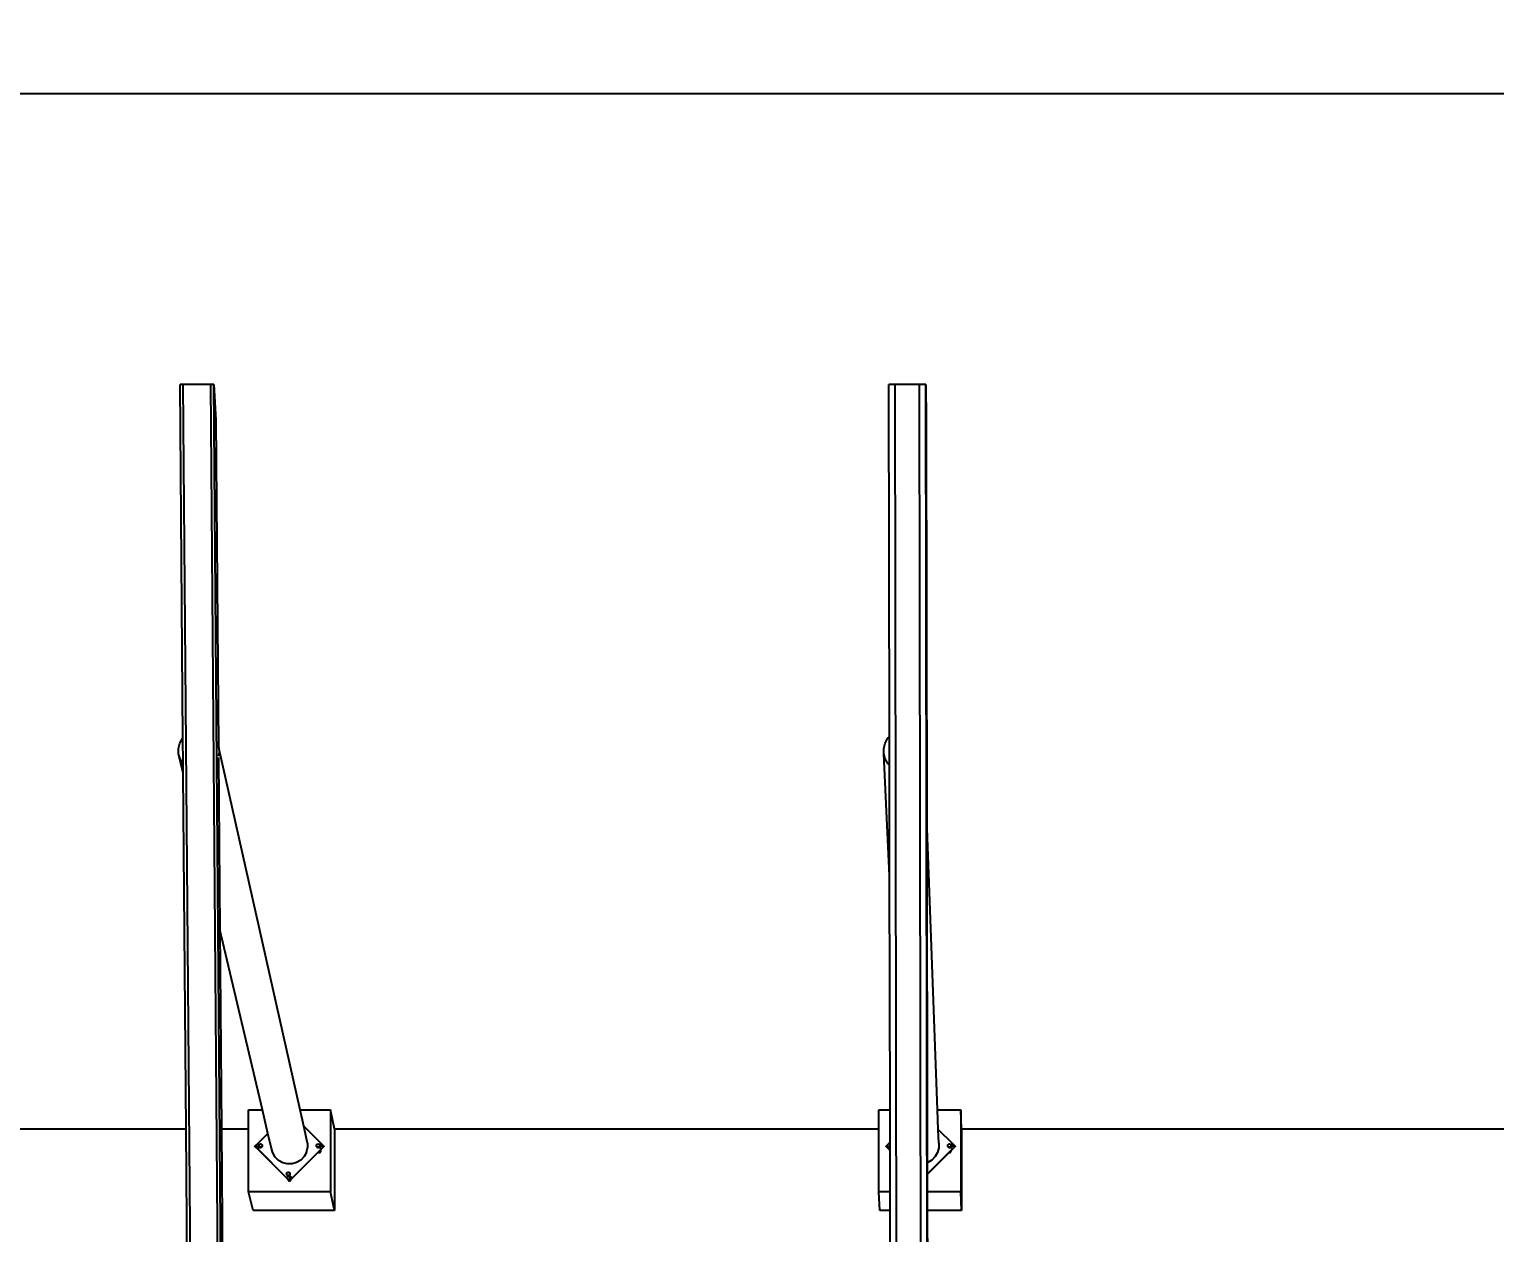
# Model space of a CAD drawing. Header units: inches. Extents: x -614 to 848, y -1045 to 1103.
# Drawn here: x -254 to 105.9, y 807.2 to 1102.8 of the extents above; entities that cross this region are included whole.
import ezdxf

# ---------------------------------------------------------------- set-up
doc = ezdxf.new("R2010")
doc.units = ezdxf.units.IN
doc.header["$MEASUREMENT"] = 0
doc.dimstyles.get("Standard").update_dxf_attribs({"dimtxt": 24, "dimasz": 0.18, "dimexe": 0.18, "dimexo": 0.0625, "dimgap": 0.09, "dimtad": 0, "dimtih": 1, "dimtoh": 1, "dimdec": 4, "dimzin": 0, "dimdsep": 46, "dimtxsty": 'Standard', "dimcen": 0.09, "dimclrd": 1, "dimclre": 1, "dimclrt": 1, "dimadec": 0, "dimazin": 0, "dimtfac": 1, "dimtdec": 4, "dimtofl": 0, "dimtmove": 0, "dimatfit": 3, "dimfxl": 1, "dimtolj": 1, "dimtzin": 0, "dimarcsym": 0})

# ---------------------------------------------------------------- blocks, each defined once
blk = doc.blocks.new('*D2')
at = {"color": 1, "lineweight": -2, "transparency": 16777216}
for p, q in [((-383.56, 1015.61), (-383.56, 1087.21)), ((684.47, 1015.61), (684.47, 1087.21)), ((-383.38, 1087.03), (128.37, 1087.03)), ((684.29, 1087.03), (172.55, 1087.03))]:
    blk.add_line(p, q, dxfattribs=at)
at = {"color": 1, "transparency": 16777216}
for points in [[(-383.38, 1087.06), (-383.38, 1087), (-383.56, 1087.03)], [(684.29, 1087.06), (684.29, 1087), (684.47, 1087.03)]]:
    blk.add_solid(points, dxfattribs=at)
at = {"layer": 'Defpoints', "color": 0, "transparency": 16777216}
for p in [(-383.56, 1087.03), (-383.56, 1015.55), (684.47, 1015.55)]:
    blk.add_point(p, dxfattribs=at)
at = {"color": 1, "transparency": 16777216, "insert": (150.46, 1087.03), "char_height": 24, "attachment_point": 5}
blk.add_mtext("\\A1;71'", dxfattribs=at)

msp = doc.modelspace()

# ---------------------------------------------------------------- linework, layer by layer
for p, q in [((-216.20691, 1015.55191), (-216.99333, 1015.55191)), ((-216.28397, 928.64935), (-216.99333, 1015.55191)), ((-199.44975, -1044.7934), (-216.20691, 1015.55191)), ((-209.44367, 1015.55191), (-216.20691, 1015.55191)), ((-193.21069, -1044.7934), (-209.44367, 1015.55191)), ((-208.65724, 1015.55191), (-209.44367, 1015.55191)), ((-192.48522, -1044.7934), (-208.65724, 1015.55191)), ((-208.65724, 1015.55191), (-208.16153, 1006.77039)), ((-41.30631, 1015.55191), (-42.87916, 1015.55191)), ((-42.73952, 928.9843), (-42.87916, 1015.55191)), ((-38.10485, -1044.7934), (-41.30631, 1015.55191)), ((-35.32949, 1015.55191), (-41.30631, 1015.55191)), ((-32.59127, -1044.7934), (-35.32949, 1015.55191)), ((-33.75664, 1015.55191), (-35.32949, 1015.55191)), ((-31.14033, -1044.7934), (-33.75664, 1015.55191)), ((-33.75664, 1015.55191), (-33.67644, 1006.77039)), ((-208.16153, 1006.77039), (-207.53415, 926.66949)), ((-33.67644, 1006.77039), (-33.55214, 908.66802)), ((-43.16769, 928.54535), (-42.73952, 928.9843)), ((-42.72841, 922.09485), (-42.73952, 928.9843)), ((-217.34747, 926.13859), (-217.02487, 927.4053)), ((-217.33122, 924.83155), (-217.34747, 926.13859)), ((-217.02487, 927.4053), (-216.38542, 928.54535)), ((-216.38542, 928.54535), (-216.28397, 928.64935)), ((-216.23275, 922.37443), (-216.28397, 928.64935)), ((-207.58294, 926.84293), (-207.53415, 926.66949)), ((-207.53415, 926.66949), (-207.41951, 926.26198)), ((-207.41951, 926.26198), (-207.40327, 924.95494)), ((-187.50578, 837.33432), (-207.41951, 926.26198)), ((-44.12974, 926.13859), (-43.80714, 927.4053)), ((-44.11349, 924.83155), (-44.12974, 926.13859)), ((-43.80714, 927.4053), (-43.16769, 928.54535)), ((-216.97724, 923.57325), (-217.33122, 924.83155)), ((-216.214, 920.07732), (-217.33122, 924.83155)), ((-216.30966, 922.44944), (-216.97724, 923.57325)), ((-216.23275, 922.37443), (-216.30966, 922.44944)), ((-216.214, 920.07732), (-216.23275, 922.37443)), ((-207.40327, 924.95494), (-207.58294, 924.24943)), ((-207.51275, 923.93691), (-207.18147, 881.64028)), ((-43.75952, 923.57325), (-44.11349, 924.83155)), ((-42.6845, 894.8729), (-44.11349, 924.83155)), ((-43.09193, 922.44944), (-43.75952, 923.57325)), ((-42.72841, 922.09485), (-43.09193, 922.44944)), ((-42.6845, 894.8729), (-42.72841, 922.09485)), ((-215.50049, 832.66782), (-216.214, 920.07732)), ((-30.91817, 837.33432), (-33.55214, 908.66802)), ((-33.55214, 908.66802), (-33.44531, 824.36272)), ((-42.59169, 837.33432), (-42.6845, 894.8729)), ((-196.76977, 837.33432), (-207.18147, 881.64028)), ((-207.18147, 881.64028), (-206.7979, 832.66782)), ((-200.16876, 837.33432), (-196.76977, 837.33432)), ((-200.16876, 832.66782), (-200.16876, 837.33432)), ((-195.41355, 831.56305), (-196.76977, 837.33432)), ((-187.50578, 837.33432), (-180.02875, 837.33432)), ((-186.6175, 833.36758), (-187.50578, 837.33432)), ((-180.02875, 837.33432), (-180.02875, 817.1943)), ((-179.02544, 832.66782), (-180.02875, 837.33432)), ((-45.34243, 837.33432), (-42.59169, 837.33432)), ((-45.34243, 832.66782), (-45.34243, 837.33432)), ((-42.57879, 829.33752), (-42.59169, 837.33432)), ((-30.91817, 837.33432), (-25.20242, 837.33432)), ((-30.74159, 832.55196), (-30.91817, 837.33432)), ((-25.20242, 837.33432), (-25.20242, 817.1943)), ((-25.06197, 832.66782), (-25.20242, 837.33432)), ((-332.98892, 832.66782), (-215.50049, 832.66782)), ((-214.44071, 702.83686), (-215.50049, 832.66782)), ((-206.7979, 832.66782), (-200.16876, 832.66782)), ((-206.7979, 832.66782), (-205.76159, 700.35564)), ((-200.16876, 817.1943), (-200.16876, 832.66782)), ((-197.83677, 829.13983), (-195.41355, 831.56305)), ((-194.54962, 827.88669), (-195.41355, 831.56305)), ((-186.6175, 833.36758), (-182.38975, 829.13983)), ((-185.6769, 829.16717), (-186.6175, 833.36758)), ((-179.02544, 832.66782), (-45.34243, 832.66782)), ((-179.02544, 832.66782), (-179.02544, 812.64005)), ((-45.34243, 817.1943), (-45.34243, 832.66782)), ((-30.74159, 832.55196), (-27.32945, 829.13983)), ((-30.61661, 829.16717), (-30.74159, 832.55196)), ((-25.06197, 832.66782), (120.5593, 832.66782)), ((-25.06197, 832.66782), (-25.06197, 812.64005)), ((-198.58362, 828.39298), (-197.83677, 829.13983)), ((-197.83677, 827.64613), (-198.58362, 828.39298)), ((-198.57612, 828.36168), (-198.58362, 828.39298)), ((-198.58362, 828.39298), (-197.57031, 828.39298)), ((-197.82929, 827.61486), (-198.57612, 828.36168)), ((-197.66892, 828.92108), (-197.83677, 829.13983)), ((-197.57549, 828.69552), (-197.66892, 828.92108)), ((-197.66892, 827.86487), (-197.5634, 828.11961)), ((-197.5926, 828.5827), (-197.57881, 828.68751)), ((-197.57881, 828.4779), (-197.5926, 828.5827)), ((-197.58779, 828.54615), (-197.59148, 828.51811)), ((-197.59148, 828.51811), (-197.5772, 828.40961)), ((-197.57881, 828.68751), (-197.57549, 828.69552)), ((-197.5634, 828.41331), (-197.57881, 828.4779)), ((-197.56928, 828.45489), (-197.57881, 828.4779)), ((-197.5772, 828.40961), (-197.57031, 828.39298)), ((-197.57549, 828.69552), (-197.53835, 828.78517)), ((-197.57031, 828.39298), (-197.55804, 828.39298)), ((-197.57031, 828.39298), (-197.53532, 828.30851)), ((-197.5634, 828.41331), (-197.56928, 828.45489)), ((-197.53835, 828.38023), (-197.56928, 828.45489)), ((-197.5634, 828.41331), (-197.5634, 828.40592)), ((-197.5634, 828.41331), (-197.53406, 828.34248)), ((-197.5634, 828.40592), (-197.5348, 828.33687)), ((-197.5634, 828.11961), (-197.5348, 828.33687)), ((-197.55804, 828.39298), (-197.55498, 828.39298)), ((-197.55498, 828.39298), (-197.54363, 828.39298)), ((-197.53835, 828.78517), (-197.474, 828.86904)), ((-197.53045, 828.36993), (-197.53835, 828.38023)), ((-197.53532, 828.30851), (-197.47748, 828.23313)), ((-197.5348, 828.33687), (-197.53406, 828.34248)), ((-197.5348, 828.33687), (-197.52153, 828.30482)), ((-197.53406, 828.34248), (-197.53045, 828.36993)), ((-197.52295, 828.31566), (-197.53406, 828.34248)), ((-197.474, 828.29637), (-197.53045, 828.36993)), ((-197.46738, 828.24323), (-197.52295, 828.31566)), ((-197.52153, 828.30482), (-197.45491, 828.218)), ((-197.47748, 828.23313), (-197.47309, 828.22741)), ((-197.474, 828.86904), (-197.39013, 828.93339)), ((-197.44018, 828.27042), (-197.474, 828.29637)), ((-197.47309, 828.22741), (-197.46871, 828.2217)), ((-197.46871, 828.2217), (-197.38189, 828.15508)), ((-197.46738, 828.24323), (-197.44018, 828.27042)), ((-197.45861, 828.2318), (-197.46738, 828.24323)), ((-197.37475, 828.16745), (-197.45861, 828.2318)), ((-197.45491, 828.218), (-197.36809, 828.15138)), ((-197.39013, 828.23201), (-197.44018, 828.27042)), ((-197.39013, 828.93339), (-197.29247, 828.97384)), ((-197.29247, 828.19156), (-197.39013, 828.23201)), ((-197.38189, 828.15508), (-197.28079, 828.1132)), ((-197.27709, 828.127), (-197.37475, 828.16745)), ((-197.26699, 828.10951), (-197.36809, 828.15138)), ((-197.29247, 828.97384), (-197.18767, 828.98764)), ((-197.18767, 828.17776), (-197.29247, 828.19156)), ((-197.28079, 828.1132), (-197.27365, 828.11226)), ((-197.17229, 828.1132), (-197.27709, 828.127)), ((-197.27365, 828.11226), (-197.17229, 828.09892)), ((-197.26699, 828.10951), (-197.1585, 828.09522)), ((-197.18767, 828.98764), (-197.08286, 828.97384)), ((-197.08286, 828.19156), (-197.18767, 828.17776)), ((-197.17229, 828.1132), (-197.17229, 828.17979)), ((-197.0675, 828.127), (-197.17229, 828.1132)), ((-197.17229, 828.11035), (-197.17229, 828.1132)), ((-197.17229, 828.09892), (-197.0638, 828.1132)), ((-197.17229, 828.09892), (-197.17229, 828.11035)), ((-197.1585, 828.09522), (-197.05, 828.10951)), ((-197.08286, 828.97384), (-196.9852, 828.93339)), ((-196.9852, 828.23201), (-197.08286, 828.19156)), ((-196.9728, 828.16518), (-197.0675, 828.127)), ((-197.0638, 828.1132), (-196.9627, 828.15508)), ((-197.05, 828.10951), (-196.9489, 828.15138)), ((-196.9852, 828.93339), (-196.90133, 828.86904)), ((-196.90133, 828.29637), (-196.9852, 828.23201)), ((-196.9728, 828.16518), (-196.88598, 828.2318)), ((-196.9627, 828.15508), (-196.87588, 828.2217)), ((-196.9489, 828.15138), (-196.86209, 828.218)), ((-196.90133, 828.86904), (-196.83698, 828.78517)), ((-196.83698, 828.38023), (-196.90133, 828.29637)), ((-196.81936, 828.31861), (-196.88598, 828.2318)), ((-196.87588, 828.2217), (-196.80926, 828.30851)), ((-196.83698, 828.78517), (-196.79653, 828.68751)), ((-196.79653, 828.4779), (-196.83698, 828.38023)), ((-196.81936, 828.31861), (-196.78285, 828.40677)), ((-196.80926, 828.7277), (-196.81776, 828.73878)), ((-196.76739, 828.6266), (-196.80926, 828.7277)), ((-196.80926, 828.30851), (-196.76856, 828.40677)), ((-196.78118, 828.62291), (-196.79653, 828.68751)), ((-196.79653, 828.68751), (-196.79121, 828.6471)), ((-196.78273, 828.5827), (-196.79653, 828.4779)), ((-196.79121, 828.6471), (-196.78118, 828.62291)), ((-196.79121, 828.6471), (-196.78273, 828.5827)), ((-196.78285, 828.40677), (-196.78118, 828.41331)), ((-196.78118, 828.62291), (-196.76739, 828.51811)), ((-196.76739, 828.51811), (-196.78118, 828.41331)), ((-196.76856, 828.40677), (-196.76739, 828.40961)), ((-196.7531, 828.51811), (-196.76739, 828.6266)), ((-196.76739, 828.40961), (-196.7531, 828.51811)), ((-185.95114, 826.86322), (-185.66236, 827.99714)), ((-185.6769, 829.16717), (-185.66236, 827.99714)), ((-183.49141, 828.5689), (-183.47761, 828.67371)), ((-183.47761, 828.4641), (-183.49141, 828.5689)), ((-183.48715, 828.53653), (-183.49139, 828.50431)), ((-183.49139, 828.50431), (-183.47711, 828.39582)), ((-183.47761, 828.67371), (-183.43716, 828.77137)), ((-183.43716, 828.36643), (-183.47761, 828.4641)), ((-183.46331, 828.39951), (-183.47761, 828.4641)), ((-183.47711, 828.39582), (-183.43523, 828.29472)), ((-183.42286, 828.30186), (-183.46331, 828.39951)), ((-183.43716, 828.77137), (-183.37281, 828.85524)), ((-183.37281, 828.28257), (-183.43716, 828.36643)), ((-183.43523, 828.29472), (-183.37738, 828.21933)), ((-183.36728, 828.22943), (-183.42286, 828.30186)), ((-183.37738, 828.21933), (-183.37871, 828.218)), ((-183.37871, 828.218), (-183.373, 828.21362)), ((-183.36728, 828.22943), (-183.37738, 828.21933)), ((-183.37738, 828.21933), (-183.373, 828.21362)), ((-183.373, 828.21362), (-183.2919, 828.15138)), ((-183.373, 828.21362), (-183.36861, 828.2079)), ((-183.37281, 828.85524), (-183.28894, 828.91959)), ((-183.33962, 828.2571), (-183.37281, 828.28257)), ((-183.36861, 828.2079), (-183.2818, 828.14128)), ((-183.33962, 828.2571), (-183.36728, 828.22943)), ((-183.35851, 828.218), (-183.36728, 828.22943)), ((-183.27466, 828.15365), (-183.35851, 828.218)), ((-183.28894, 828.21822), (-183.33962, 828.2571)), ((-183.2919, 828.15138), (-183.1908, 828.10951)), ((-183.28894, 828.91959), (-183.19128, 828.96004)), ((-183.19128, 828.17776), (-183.28894, 828.21822)), ((-183.2818, 828.14128), (-183.1807, 828.09941)), ((-183.177, 828.1132), (-183.27466, 828.15365)), ((-183.19128, 828.96004), (-183.08647, 828.97384)), ((-183.08647, 828.16397), (-183.19128, 828.17776)), ((-183.1908, 828.10951), (-183.0823, 828.09522)), ((-183.1807, 828.09941), (-183.0722, 828.08512)), ((-183.0722, 828.09941), (-183.177, 828.1132)), ((-183.08647, 828.97384), (-182.98167, 828.96004)), ((-182.98167, 828.17776), (-183.08647, 828.16397)), ((-183.0823, 828.09522), (-183.0722, 828.09655)), ((-183.0722, 828.09941), (-183.0722, 828.16584)), ((-182.9674, 828.1132), (-183.0722, 828.09941)), ((-183.0722, 828.09655), (-182.97381, 828.10951)), ((-183.0722, 828.09655), (-183.0722, 828.09941)), ((-183.0722, 828.08512), (-182.96371, 828.09941)), ((-183.0722, 828.08512), (-183.0722, 828.09655)), ((-182.98167, 828.96004), (-182.88401, 828.91959)), ((-182.88401, 828.21822), (-182.98167, 828.17776)), ((-182.97381, 828.10951), (-182.9674, 828.1132)), ((-182.87271, 828.15138), (-182.9674, 828.1132)), ((-182.96371, 828.09941), (-182.86261, 828.14128)), ((-182.88401, 828.91959), (-182.80014, 828.85524)), ((-182.80014, 828.28257), (-182.88401, 828.21822)), ((-182.87271, 828.15138), (-182.78589, 828.218)), ((-182.86261, 828.14128), (-182.77579, 828.2079)), ((-182.80014, 828.85524), (-182.73579, 828.77137)), ((-182.73579, 828.36643), (-182.80014, 828.28257)), ((-182.71927, 828.30482), (-182.78589, 828.218)), ((-182.77579, 828.2079), (-182.70917, 828.29472)), ((-182.73579, 828.77137), (-182.69533, 828.67371)), ((-182.69533, 828.4641), (-182.73579, 828.36643)), ((-182.69516, 828.36303), (-182.71927, 828.30482)), ((-182.70917, 828.71391), (-182.71528, 828.72187)), ((-182.6673, 828.61281), (-182.70917, 828.71391)), ((-182.70917, 828.29472), (-182.66847, 828.39298)), ((-182.67587, 828.56944), (-182.6991, 828.39298)), ((-182.6991, 828.39298), (-182.69516, 828.36303)), ((-182.69389, 828.66272), (-182.69533, 828.67371)), ((-182.68154, 828.5689), (-182.69533, 828.4641)), ((-182.68276, 828.39298), (-182.69516, 828.36303)), ((-182.69516, 828.36303), (-182.66311, 828.11961)), ((-182.6918, 828.65769), (-182.69389, 828.66272)), ((-182.69389, 828.66272), (-182.6895, 828.62941)), ((-182.68276, 828.39298), (-182.69344, 828.39298)), ((-182.6774, 828.62291), (-182.6918, 828.65769)), ((-182.68109, 828.60911), (-182.6918, 828.65769)), ((-182.6895, 828.62941), (-182.68109, 828.60911)), ((-182.6895, 828.62941), (-182.68154, 828.5689)), ((-182.68109, 828.39951), (-182.68276, 828.39298)), ((-182.66847, 828.39298), (-182.68276, 828.39298)), ((-182.68109, 828.60911), (-182.67587, 828.56944)), ((-182.6673, 828.50431), (-182.68109, 828.39951)), ((-182.68109, 828.39951), (-182.6774, 828.40592)), ((-182.67311, 828.59038), (-182.6774, 828.62291)), ((-182.6774, 828.40592), (-182.66311, 828.51441)), ((-182.67311, 828.59038), (-182.67587, 828.56944)), ((-182.67587, 828.56944), (-182.6673, 828.50431)), ((-182.66311, 828.66634), (-182.67311, 828.59038)), ((-182.66311, 828.51441), (-182.67311, 828.59038)), ((-182.66847, 828.39298), (-182.6673, 828.39582)), ((-181.6429, 828.39298), (-182.66847, 828.39298)), ((-182.65301, 828.50431), (-182.6673, 828.61281)), ((-182.6673, 828.39582), (-182.65301, 828.50431)), ((-182.5576, 828.92108), (-182.66311, 828.66634)), ((-182.66311, 828.11961), (-182.5576, 827.86487)), ((-182.38975, 829.13983), (-182.5576, 828.92108)), ((-182.38975, 829.13983), (-181.6429, 828.39298)), ((-181.65511, 828.38076), (-182.38975, 827.64613)), ((-181.63603, 828.36168), (-182.38286, 827.61486)), ((-181.6429, 828.39298), (-181.65511, 828.38076)), ((-181.65511, 828.38076), (-181.63603, 828.36168)), ((-181.63603, 828.36168), (-181.6429, 828.39298)), ((-43.52333, 828.39298), (-42.77648, 829.13983)), ((-42.77648, 827.64613), (-43.52333, 828.39298)), ((-43.52168, 828.36168), (-43.52333, 828.39298)), ((-43.52333, 828.39298), (-42.57727, 828.39298)), ((-42.77486, 827.61486), (-43.52168, 828.36168)), ((-42.77648, 829.13983), (-42.57879, 829.33752)), ((-42.60863, 828.92108), (-42.77648, 829.13983)), ((-42.578, 828.84714), (-42.60863, 828.92108)), ((-42.60863, 827.86487), (-42.57654, 827.94234)), ((-42.578, 828.84714), (-42.57879, 829.33752)), ((-42.57654, 827.94234), (-42.578, 828.84714)), ((-42.57574, 827.44539), (-42.57654, 827.94234)), ((-30.60206, 827.99714), (-30.89084, 826.86322)), ((-30.61661, 829.16717), (-30.60206, 827.99714)), ((-28.41682, 828.61281), (-28.4311, 828.50431)), ((-28.4311, 828.50431), (-28.41682, 828.39582)), ((-28.41903, 828.5689), (-28.40523, 828.67371)), ((-28.41682, 828.50431), (-28.41903, 828.5689)), ((-28.41367, 828.52819), (-28.41903, 828.5689)), ((-28.41159, 828.62542), (-28.41682, 828.61281)), ((-28.41682, 828.50431), (-28.41367, 828.52819)), ((-28.40302, 828.39951), (-28.41682, 828.50431)), ((-28.41682, 828.39582), (-28.37494, 828.29472)), ((-28.40523, 828.4641), (-28.41367, 828.52819)), ((-28.40523, 828.67371), (-28.36478, 828.77137)), ((-28.36478, 828.36643), (-28.40523, 828.4641)), ((-28.36257, 828.30186), (-28.40302, 828.39951)), ((-28.37494, 828.29472), (-28.31709, 828.21933)), ((-28.36478, 828.77137), (-28.30043, 828.85524)), ((-28.30043, 828.28257), (-28.36478, 828.36643)), ((-28.30699, 828.22943), (-28.36257, 828.30186)), ((-28.31709, 828.21933), (-28.31842, 828.218)), ((-28.31842, 828.218), (-28.31271, 828.21362)), ((-28.30699, 828.22943), (-28.31709, 828.21933)), ((-28.31709, 828.21933), (-28.31271, 828.21362)), ((-28.31271, 828.21362), (-28.23161, 828.15138)), ((-28.31271, 828.21362), (-28.30832, 828.2079)), ((-28.30832, 828.2079), (-28.22151, 828.14128)), ((-28.27408, 828.26235), (-28.30699, 828.22943)), ((-28.29822, 828.218), (-28.30699, 828.22943)), ((-28.30043, 828.85524), (-28.21656, 828.91959)), ((-28.27408, 828.26235), (-28.30043, 828.28257)), ((-28.21436, 828.15365), (-28.29822, 828.218)), ((-28.21656, 828.21822), (-28.27408, 828.26235)), ((-28.23161, 828.15138), (-28.13051, 828.10951)), ((-28.22151, 828.14128), (-28.12041, 828.09941)), ((-28.21656, 828.91959), (-28.1189, 828.96004)), ((-28.1189, 828.17776), (-28.21656, 828.21822)), ((-28.11671, 828.1132), (-28.21436, 828.15365)), ((-28.13051, 828.10951), (-28.02201, 828.09522)), ((-28.12041, 828.09941), (-28.01191, 828.08512)), ((-28.1189, 828.96004), (-28.01409, 828.97384)), ((-28.01409, 828.16397), (-28.1189, 828.17776)), ((-28.01191, 828.09941), (-28.11671, 828.1132)), ((-28.02201, 828.09522), (-28.01191, 828.09655)), ((-28.01409, 828.97384), (-27.90929, 828.96004)), ((-27.90929, 828.17776), (-28.01409, 828.16397)), ((-28.01191, 828.09941), (-28.01191, 828.16425)), ((-27.90711, 828.1132), (-28.01191, 828.09941)), ((-28.01191, 828.09655), (-27.91352, 828.10951)), ((-28.01191, 828.09655), (-28.01191, 828.09941)), ((-28.01191, 828.08512), (-27.90342, 828.09941)), ((-28.01191, 828.08512), (-28.01191, 828.09655)), ((-27.91352, 828.10951), (-27.90711, 828.1132)), ((-27.90929, 828.96004), (-27.81163, 828.91959)), ((-27.81163, 828.21822), (-27.90929, 828.17776)), ((-27.81242, 828.15138), (-27.90711, 828.1132)), ((-27.90342, 828.09941), (-27.80232, 828.14128)), ((-27.81242, 828.15138), (-27.7256, 828.218)), ((-27.81163, 828.91959), (-27.72776, 828.85524)), ((-27.72776, 828.28257), (-27.81163, 828.21822)), ((-27.80232, 828.14128), (-27.7155, 828.2079)), ((-27.72776, 828.85524), (-27.66341, 828.77137)), ((-27.66341, 828.36643), (-27.72776, 828.28257)), ((-27.65898, 828.30482), (-27.7256, 828.218)), ((-27.7155, 828.2079), (-27.64888, 828.29472)), ((-27.66341, 828.77137), (-27.62295, 828.67371)), ((-27.63247, 828.44112), (-27.66341, 828.36643)), ((-27.63487, 828.36303), (-27.65898, 828.30482)), ((-27.64888, 828.29472), (-27.60818, 828.39298)), ((-27.63247, 828.44112), (-27.63881, 828.39298)), ((-27.63881, 828.39298), (-27.63487, 828.36303)), ((-27.62246, 828.39298), (-27.63487, 828.36303)), ((-27.63487, 828.36303), (-27.60282, 828.11961)), ((-27.62246, 828.39298), (-27.63315, 828.39298)), ((-27.62295, 828.4641), (-27.63247, 828.44112)), ((-27.62295, 828.67371), (-27.6124, 828.59356)), ((-27.61233, 828.54478), (-27.62295, 828.4641)), ((-27.6208, 828.39951), (-27.62246, 828.39298)), ((-27.60818, 828.39298), (-27.62246, 828.39298)), ((-27.607, 828.50431), (-27.6208, 828.39951)), ((-27.6208, 828.39951), (-27.6171, 828.40592)), ((-27.607, 828.61281), (-27.61863, 828.64088)), ((-27.6171, 828.40592), (-27.60282, 828.51441)), ((-27.60282, 828.66634), (-27.6124, 828.59356)), ((-27.6124, 828.59356), (-27.60916, 828.5689)), ((-27.60958, 828.56572), (-27.61233, 828.54478)), ((-27.61233, 828.54478), (-27.607, 828.50431)), ((-27.60958, 828.56572), (-27.60916, 828.5689)), ((-27.60887, 828.56038), (-27.60958, 828.56572)), ((-27.60282, 828.51441), (-27.60887, 828.56038)), ((-27.607, 828.50431), (-27.60887, 828.56038)), ((-27.60818, 828.39298), (-27.607, 828.39582)), ((-26.5826, 828.39298), (-27.60818, 828.39298)), ((-27.59272, 828.50431), (-27.607, 828.61281)), ((-27.607, 828.39582), (-27.59272, 828.50431)), ((-27.49731, 828.92108), (-27.60282, 828.66634)), ((-27.60282, 828.11961), (-27.49731, 827.86487)), ((-27.32945, 829.13983), (-27.49731, 828.92108)), ((-27.32945, 829.13983), (-26.5826, 828.39298)), ((-26.59775, 828.37783), (-27.32945, 827.64613)), ((-26.5816, 828.36168), (-27.32842, 827.61486)), ((-26.5826, 828.39298), (-26.59775, 828.37783)), ((-26.59775, 828.37783), (-26.5816, 828.36168)), ((-26.5816, 828.36168), (-26.5826, 828.39298)), ((-197.83677, 827.64613), (-197.66892, 827.86487)), ((-197.82929, 827.61486), (-197.83677, 827.64613)), ((-190.86011, 820.66947), (-197.83677, 827.64613)), ((-190.8529, 820.63846), (-197.82929, 827.61486)), ((-194.23275, 826.76029), (-194.54962, 827.88669)), ((-193.63514, 825.75428), (-194.23275, 826.76029)), ((-192.79752, 824.93723), (-193.63514, 825.75428)), ((-191.77697, 824.36481), (-192.79752, 824.93723)), ((-190.64305, 824.07603), (-191.77697, 824.36481)), ((-188.34662, 824.40744), (-189.47302, 824.09057)), ((-183.0825, 826.95337), (-189.36641, 820.66947)), ((-183.06091, 826.9368), (-189.35925, 820.63846)), ((-187.34061, 825.00505), (-188.34662, 824.40744)), ((-186.52356, 825.84267), (-187.34061, 825.00505)), ((-185.95114, 826.86322), (-186.52356, 825.84267)), ((-182.49512, 827.54076), (-183.0825, 826.95337)), ((-183.0825, 826.95337), (-183.06091, 826.9368)), ((-182.4421, 827.55561), (-183.06091, 826.9368)), ((-183.06091, 826.9368), (-183.01534, 826.90183)), ((-183.01534, 826.90183), (-182.91439, 826.86001)), ((-182.91439, 826.86001), (-182.80606, 826.84575)), ((-182.80606, 826.84575), (-182.69773, 826.86001)), ((-182.69773, 826.86001), (-182.59678, 826.90183)), ((-182.59678, 826.90183), (-182.51009, 826.96835)), ((-182.5576, 827.86487), (-182.38975, 827.64613)), ((-182.51009, 826.96835), (-182.44358, 827.05503)), ((-182.44899, 827.58688), (-182.49512, 827.54076)), ((-182.48318, 827.5252), (-182.49512, 827.54076)), ((-182.39942, 827.63645), (-182.44899, 827.58688)), ((-182.4421, 827.55561), (-182.44899, 827.58688)), ((-182.44358, 827.05503), (-182.40176, 827.15598)), ((-182.38286, 827.61486), (-182.4421, 827.55561)), ((-182.40176, 827.37264), (-182.4421, 827.55561)), ((-182.40176, 827.37264), (-182.42233, 827.4223)), ((-182.3875, 827.26431), (-182.40176, 827.37264)), ((-182.40176, 827.15598), (-182.3875, 827.26431)), ((-182.38975, 827.64613), (-182.39942, 827.63645)), ((-182.39942, 827.63645), (-182.38286, 827.61486)), ((-182.38286, 827.61486), (-182.38975, 827.64613)), ((-42.77648, 827.64613), (-42.60863, 827.86487)), ((-42.77486, 827.61486), (-42.77648, 827.64613)), ((-42.57574, 827.44539), (-42.77648, 827.64613)), ((-42.57569, 827.41568), (-42.77486, 827.61486)), ((-42.57569, 827.41568), (-42.57574, 827.44539)), ((-42.5592, 817.1943), (-42.57569, 827.41568)), ((-33.44531, 824.36272), (-33.28633, 824.40744)), ((-33.44531, 824.36272), (-33.44173, 821.53385)), ((-28.10751, 826.86807), (-33.44173, 821.53385)), ((-28.08382, 826.85946), (-33.44169, 821.50159)), ((-32.28032, 825.00505), (-33.28633, 824.40744)), ((-31.46327, 825.84267), (-32.28032, 825.00505)), ((-30.89084, 826.86322), (-31.46327, 825.84267)), ((-27.56601, 827.40957), (-28.10751, 826.86807)), ((-28.10751, 826.86807), (-28.08806, 826.86001)), ((-28.08806, 826.86001), (-28.08382, 826.85946)), ((-27.56497, 827.37831), (-28.08382, 826.85946)), ((-28.08382, 826.85946), (-27.97973, 826.84575)), ((-27.97973, 826.84575), (-27.8714, 826.86001)), ((-27.8714, 826.86001), (-27.77045, 826.90183)), ((-27.77045, 826.90183), (-27.68377, 826.96835)), ((-27.68377, 826.96835), (-27.61725, 827.05503)), ((-27.61725, 827.05503), (-27.57543, 827.15598)), ((-27.57543, 827.15598), (-27.56117, 827.26431)), ((-27.34245, 827.63313), (-27.56601, 827.40957)), ((-27.56497, 827.37831), (-27.56601, 827.40957)), ((-27.32842, 827.61486), (-27.56497, 827.37831)), ((-27.56117, 827.26431), (-27.56497, 827.37831)), ((-27.49731, 827.86487), (-27.32945, 827.64613)), ((-27.32945, 827.64613), (-27.34245, 827.63313)), ((-27.34245, 827.63313), (-27.32842, 827.61486)), ((-27.32842, 827.61486), (-27.32945, 827.64613)), ((-190.64136, 820.83732), (-190.86011, 820.66947)), ((-190.8058, 821.64487), (-190.792, 821.74968)), ((-190.80129, 821.6106), (-190.8058, 821.64487)), ((-190.80129, 821.6106), (-190.80521, 821.58082)), ((-190.80521, 821.58082), (-190.79093, 821.47233)), ((-190.792, 821.54007), (-190.80129, 821.6106)), ((-190.792, 821.74968), (-190.75155, 821.84734)), ((-190.77713, 821.47602), (-190.792, 821.54007)), ((-190.78256, 821.51727), (-190.792, 821.54007)), ((-190.79093, 821.47233), (-190.74905, 821.37123)), ((-190.77713, 821.47602), (-190.78256, 821.51727)), ((-190.75155, 821.4424), (-190.78256, 821.51727)), ((-190.73668, 821.37837), (-190.77713, 821.47602)), ((-190.75155, 821.84734), (-190.6872, 821.93121)), ((-190.6872, 821.35854), (-190.75155, 821.4424)), ((-190.74905, 821.37123), (-190.68243, 821.28441)), ((-190.67233, 821.29451), (-190.73668, 821.37837)), ((-190.6872, 821.93121), (-190.60333, 821.99556)), ((-190.60333, 821.29419), (-190.6872, 821.35854)), ((-190.68243, 821.28441), (-190.59561, 821.21779)), ((-190.58847, 821.23016), (-190.67233, 821.29451)), ((-189.47302, 824.09057), (-190.64305, 824.07603)), ((-190.38662, 820.94283), (-190.64136, 820.83732)), ((-190.60333, 821.99556), (-190.50567, 822.03601)), ((-190.50567, 821.25373), (-190.60333, 821.29419)), ((-190.59561, 821.21779), (-190.49451, 821.17592)), ((-190.49082, 821.18971), (-190.58847, 821.23016)), ((-190.50567, 822.03601), (-190.40086, 822.04981)), ((-190.40086, 821.23994), (-190.50567, 821.25373)), ((-190.49451, 821.17592), (-190.38602, 821.16163)), ((-190.38602, 821.17592), (-190.49082, 821.18971)), ((-190.40086, 822.04981), (-190.29606, 822.03601)), ((-190.29606, 821.25373), (-190.40086, 821.23994)), ((-190.11326, 820.97882), (-190.38662, 820.94283)), ((-190.38602, 821.17592), (-190.38602, 821.24189)), ((-190.28122, 821.18971), (-190.38602, 821.17592)), ((-190.38602, 821.16163), (-190.27752, 821.17592)), ((-190.38602, 821.16163), (-190.38602, 821.17592)), ((-190.29606, 822.03601), (-190.19839, 821.99556)), ((-190.19839, 821.29419), (-190.29606, 821.25373)), ((-190.18357, 821.23016), (-190.28122, 821.18971)), ((-190.27752, 821.17592), (-190.17642, 821.21779)), ((-190.19839, 821.99556), (-190.11453, 821.93121)), ((-190.11453, 821.35854), (-190.19839, 821.29419)), ((-190.09971, 821.29451), (-190.18357, 821.23016)), ((-190.17642, 821.21779), (-190.08961, 821.28441)), ((-190.11453, 821.93121), (-190.05018, 821.84734)), ((-190.05018, 821.4424), (-190.11453, 821.35854)), ((-189.83989, 820.94283), (-190.11326, 820.97882)), ((-190.03536, 821.37837), (-190.09971, 821.29451)), ((-190.08961, 821.28441), (-190.02299, 821.37123)), ((-190.08961, 821.28441), (-190.08961, 819.92262)), ((-190.05018, 821.84734), (-190.03083, 821.80063)), ((-190.00972, 821.54007), (-190.05018, 821.4424)), ((-189.99491, 821.47602), (-190.03536, 821.37837)), ((-190.02299, 821.79042), (-190.03083, 821.80063)), ((-190.03083, 821.80063), (-190.00972, 821.74968)), ((-189.98111, 821.68932), (-190.02299, 821.79042)), ((-190.02299, 821.37123), (-189.98111, 821.47233)), ((-189.99491, 821.68562), (-190.00972, 821.74968)), ((-190.00972, 821.74968), (-190.00426, 821.70819)), ((-189.99592, 821.64487), (-190.00972, 821.54007)), ((-190.00426, 821.70819), (-189.99491, 821.68562)), ((-190.00426, 821.70819), (-189.99592, 821.64487)), ((-189.99491, 821.68562), (-189.98111, 821.58082)), ((-189.98111, 821.58082), (-189.99491, 821.47602)), ((-189.96683, 821.58082), (-189.98111, 821.68932)), ((-189.98111, 821.47233), (-189.96683, 821.58082)), ((-189.58516, 820.83732), (-189.83989, 820.94283)), ((-189.36641, 820.66947), (-189.58516, 820.83732)), ((-33.44173, 821.53385), (-33.44169, 821.50159)), ((-33.44169, 821.50159), (-33.43623, 817.1943)), ((-199.05321, 812.64005), (-200.16876, 817.1943)), ((-180.02875, 817.1943), (-200.16876, 817.1943)), ((-190.8529, 820.63846), (-190.86011, 820.66947)), ((-190.11326, 819.92262), (-190.86011, 820.66947)), ((-190.51992, 820.30548), (-190.8529, 820.63846)), ((-190.50305, 820.23285), (-190.51992, 820.30548)), ((-190.5115, 820.29707), (-190.51992, 820.30548)), ((-190.5115, 820.29707), (-190.50305, 820.23285)), ((-190.14287, 819.92843), (-190.5115, 820.29707)), ((-190.50305, 820.23285), (-190.46124, 820.1319)), ((-190.39472, 820.04522), (-190.46124, 820.1319)), ((-190.39472, 820.04522), (-190.30803, 819.9787)), ((-190.30803, 819.9787), (-190.20709, 819.93689)), ((-190.20709, 819.93689), (-190.14287, 819.92843)), ((-190.10607, 819.89164), (-190.14287, 819.92843)), ((-190.11156, 819.92431), (-190.11326, 819.92262)), ((-190.10607, 819.89164), (-190.11326, 819.92262)), ((-189.68188, 820.35399), (-190.11156, 819.92431)), ((-190.11156, 819.92431), (-190.09876, 819.92262)), ((-190.0715, 819.92621), (-190.10607, 819.89164)), ((-190.09876, 819.92262), (-190.0715, 819.92621)), ((-189.68379, 820.31392), (-190.0715, 819.92621)), ((-190.0715, 819.92621), (-189.99042, 819.93689)), ((-189.99042, 819.93689), (-189.88948, 819.9787)), ((-189.88948, 819.9787), (-189.80279, 820.04522)), ((-189.80279, 820.04522), (-189.73627, 820.1319)), ((-189.73627, 820.1319), (-189.69446, 820.23285)), ((-189.69446, 820.23285), (-189.68379, 820.31392)), ((-189.35925, 820.63846), (-189.68379, 820.31392)), ((-189.68379, 820.31392), (-189.6802, 820.34118)), ((-189.38085, 820.65503), (-189.68188, 820.35399)), ((-189.6802, 820.34118), (-189.68188, 820.35399)), ((-189.36641, 820.66947), (-189.38085, 820.65503)), ((-189.35925, 820.63846), (-189.38085, 820.65503)), ((-189.35925, 820.63846), (-189.36641, 820.66947)), ((-179.02544, 812.64005), (-180.02875, 817.1943)), ((-45.08974, 812.64005), (-45.34243, 817.1943)), ((-42.5592, 817.1943), (-45.34243, 817.1943)), ((-42.55186, 812.64005), (-42.5592, 817.1943)), ((-25.20242, 817.1943), (-33.43623, 817.1943)), ((-33.43623, 817.1943), (-33.43046, 812.64005)), ((-25.06197, 812.64005), (-25.20242, 817.1943)), ((-179.02544, 812.64005), (-199.05321, 812.64005)), ((-42.55186, 812.64005), (-45.08974, 812.64005)), ((-42.37511, 703.06585), (-42.55186, 812.64005)), ((-25.06197, 812.64005), (-33.43046, 812.64005)), ((-33.43046, 812.64005), (-33.27092, 686.73163))]:
    msp.add_line(p, q)

# ---------------------------------------------------------------- dimensions: what is measured, and where the dimension line sits
dim = msp.add_linear_dim(base=(-383.55785, 1087.03107), p1=(684.47466, 1015.55191), p2=(-383.55785, 1015.55191), text="71'", dimstyle='Standard')
dim.commit()
dim.dimension.update_dxf_attribs({"geometry": '*D2', "text_midpoint": (150.4584, 1087.03107)})

doc.saveas('drawing.dxf')
